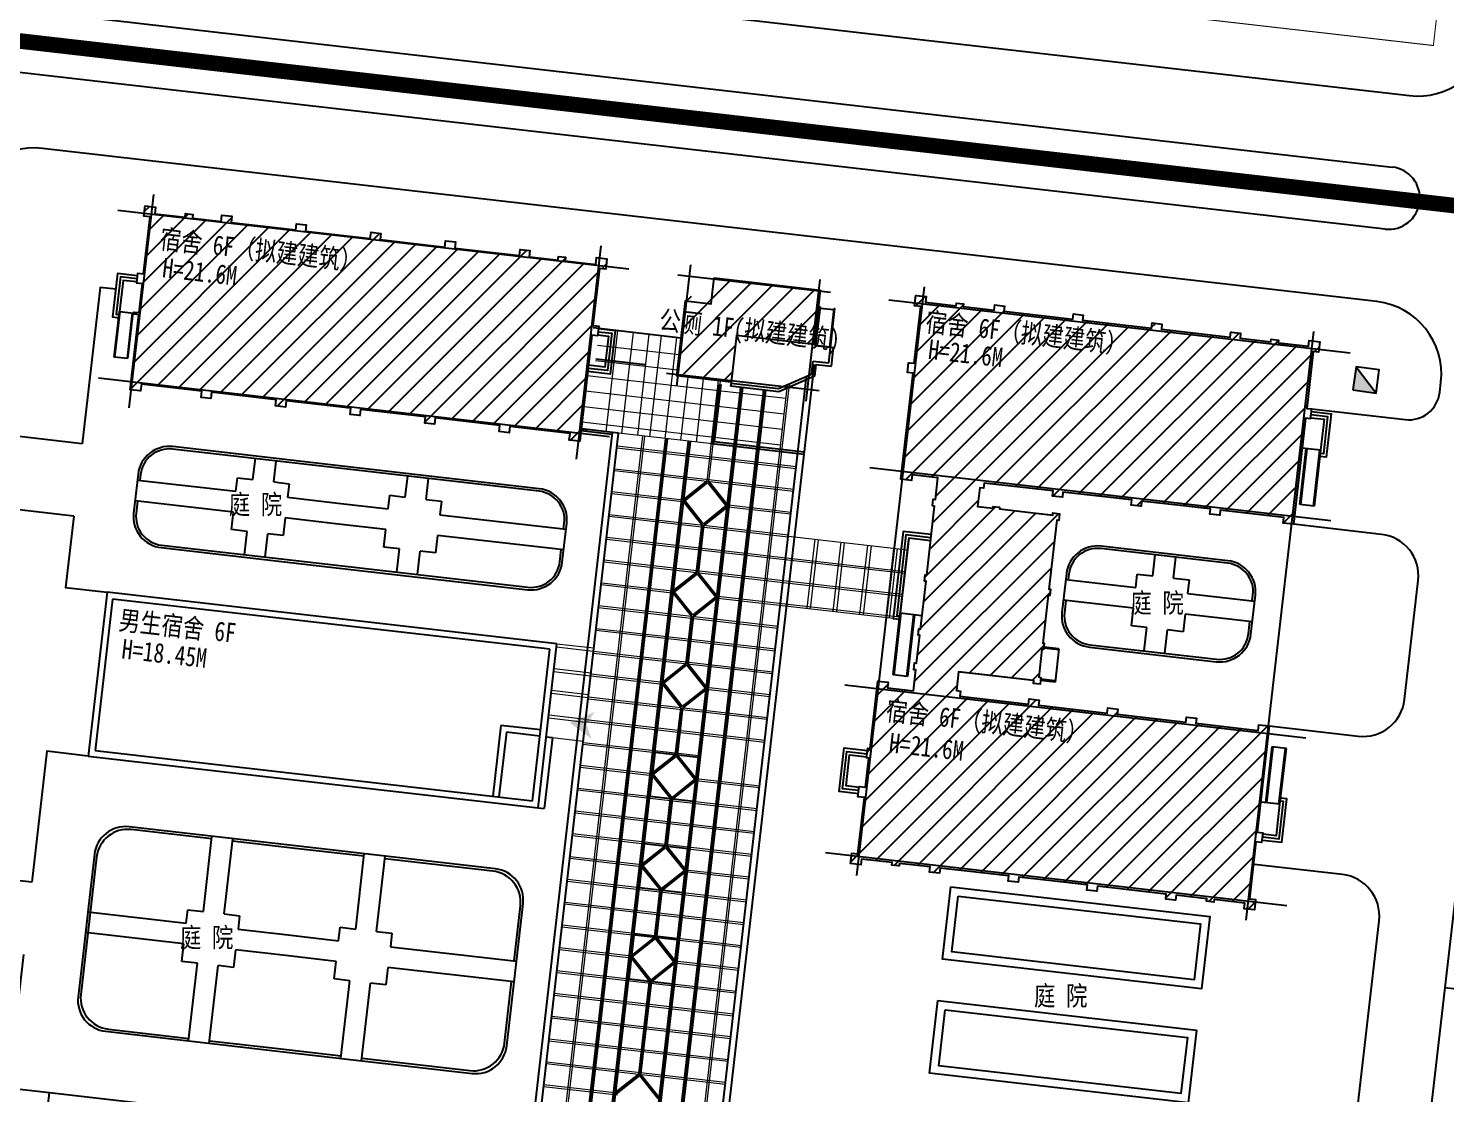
# Model space of a CAD drawing. Extents: x -534 to 560, y 572 to 1344.
# Drawn here: x 34.9 to 170.9, y 980.6 to 1082.8 of the extents above; entities that cross this region are included whole.
import ezdxf

# ---------------------------------------------------------------- set-up
doc = ezdxf.new("R2010")
doc.units = 0
doc.header["$LTSCALE"] = 1000
doc.header["$MEASUREMENT"] = 0
doc.linetypes.add('DIVIDE', pattern=[1.25, 0.5, -0.25, 0, -0.25, 0, -0.25])
doc.linetypes.add('X5', pattern=[3, 2, -1])
for name, color, linetype in [('0-road', 33, 'Continuous'), ('0-场地', 5, 'Continuous'), ('DLSS', 8, 'Continuous'), ('DOTE', 155, 'Continuous'), ('DXPM', 7, 'Continuous'), ('PUB_TEXT', 7, 'Continuous'), ('STAIR', 2, 'Continuous'), ('WALL', 2, 'Continuous'), ('外轮廓线', 2, 'Continuous'), ('建筑轮廓', 2, 'Continuous'), ('用地红线', 1, 'DIVIDE'), ('看线', 92, 'Continuous'), ('细线', 7, 'Continuous'), ('铺地', 25, 'Continuous')]:
    doc.layers.add(name, color=color, linetype=linetype)
doc.layers.add('COLUMN', color=7, linetype='Continuous', lineweight=13)
doc.styles.add('HT', font='simhei.ttf', dxfattribs={"width": 0.8})
pattern_1 = [(45, (0, 0), (-1.122532, 1.122532), [])]

# ---------------------------------------------------------------- blocks, each defined once
blk = doc.blocks.new('A$C4BC41891')
at = {"layer": 'DOTE'}
for p, q in [((9821, 63498), (9821, 6614)), ((47421, 63498), (47421, 6614)), ((51156, 61841), (6614, 61841)), ((51156, 45641), (6614, 45641)), ((51156, 24641), (6614, 24641)), ((51156, 8441), (6614, 8441))]:
    blk.add_line(p, q, dxfattribs=at)
at = {"layer": 'STAIR', "color": 5}
for p, q in [((48001, 46841), (48001, 52241)), ((48101, 46841), (48101, 52241)), ((49301, 52241), (49301, 46841)), ((49401, 52241), (49401, 46841)), ((49401, 46841), (48001, 46841)), ((11101, 26141), (11101, 32141)), ((11201, 26141), (11201, 32141)), ((12401, 32141), (12401, 26141)), ((12501, 32141), (12501, 26141)), ((26621, 30441), (25171, 30441)), ((26021, 30341), (25171, 30341)), ((26621, 30341), (26021, 30341)), ((26621, 30441), (26621, 27241)), ((26621, 27341), (25221, 27341)), ((26621, 27241), (25221, 27241)), ((12501, 26141), (11101, 26141)), ((49401, 23441), (48001, 23441)), ((48001, 23441), (48001, 18041)), ((48101, 23441), (48101, 18041)), ((49301, 18041), (49301, 23441)), ((49401, 18041), (49401, 23441))]:
    blk.add_line(p, q, dxfattribs=at)
for points in [[(48121, 55841), (50001, 55841), (50001, 51641), (49401, 51641)], [(48121, 55241), (49401, 55241), (49401, 52241), (47601, 52241)], [(48121, 55541), (49701, 55541), (49701, 51941), (49401, 51941)], [(13201, 39941), (10501, 39941), (10501, 31541), (11101, 31541)], [(13201, 39641), (10801, 39641), (10801, 31841), (11101, 31841)], [(13201, 39341), (11101, 39341), (11101, 32141), (13201, 32141)], [(12501, 26141), (12501, 30941)], [(9121, 14441), (7241, 14441), (7241, 18641), (9496, 18641)], [(9121, 14741), (7541, 14741), (7541, 18341), (9496, 18341)], [(9121, 15041), (7841, 15041), (7841, 18041), (9496, 18041)], [(48121, 15041), (49401, 15041), (49401, 18041), (47601, 18041)], [(48121, 14441), (50001, 14441), (50001, 18641), (49401, 18641)], [(48121, 14741), (49701, 14741), (49701, 18341), (49401, 18341)]]:
    blk.add_lwpolyline(points, dxfattribs=at)
at = {"layer": '建筑轮廓'}
blk.add_lwpolyline([(9121, 62591), (10121, 62591), (10121, 62041), (13071, 62041), (13071, 62291), (13771, 62291), (13771, 62041), (16746, 62041), (16746, 62541), (17696, 62541), (17696, 62041), (24346, 62041), (24346, 62541), (25296, 62541), (25296, 62041), (31946, 62041), (31946, 62541), (32896, 62541), (32896, 62041), (39546, 62041), (39546, 62541), (40496, 62541), (40496, 62041), (43471, 62041), (43471, 62291), (44171, 62291), (44171, 62041), (47121, 62041), (47121, 62591), (48121, 62591), (48121, 61591), (47621, 61591), (47621, 56091), (48071, 56091), (48071, 55141), (47621, 55141), (47621, 45441), (47621, 44891), (46621, 44891), (46621, 45441), (40496, 45441), (40496, 44941), (39546, 44941), (39546, 45441), (32896, 45441), (32896, 44941), (31946, 44941), (31946, 45441), (25296, 45441), (25296, 44941), (24346, 44941), (24346, 45441), (17696, 45441), (17696, 44941), (17321, 44941), (17321, 43141), (18821, 43141), (18821, 43291), (19421, 43291), (19421, 43141), (24571, 43141), (24571, 43341), (25221, 43341), (25221, 42691), (25021, 42691), (25021, 36041), (25171, 36041), (25171, 35441), (25021, 35441), (25021, 30816), (25171, 30816), (25171, 30216), (25021, 30216), (25021, 27516), (25221, 27516), (25221, 26866), (24571, 26866), (24571, 27141), (17321, 27141), (17321, 25341), (17696, 25341), (17696, 24841), (24346, 24841), (24346, 25341), (25296, 25341), (25296, 24841), (31946, 24841), (31946, 25341), (32896, 25341), (32896, 24841), (39546, 24841), (39546, 25341), (40496, 25341), (40496, 24841), (46521, 24841), (46521, 25391), (47521, 25391), (47521, 15141), (48071, 15141), (48071, 14191), (47521, 14191), (47521, 8691), (48121, 8691), (48121, 7691), (47121, 7691), (47121, 8241), (44171, 8241), (44171, 7991), (43471, 7991), (43471, 8241), (40496, 8241), (40496, 7741), (39546, 7741), (39546, 8241), (32896, 8241), (32896, 7741), (31946, 7741), (31946, 8241), (25296, 8241), (25296, 7741), (24346, 7741), (24346, 8241), (17696, 8241), (17696, 7741), (16746, 7741), (16746, 8241), (13771, 8241), (13771, 7991), (13071, 7991), (13071, 8241), (10121, 8241), (10121, 7691), (9121, 7691), (9121, 8691), (9721, 8691), (9721, 14141), (9096, 14141), (9096, 15141), (9721, 15141), (9721, 17941), (9496, 17941), (9496, 18891), (9721, 18891), (9721, 25391), (10721, 25391), (10721, 24841), (13221, 24841), (13221, 26866), (13021, 26866), (13021, 27516), (13221, 27516), (13221, 30216), (13071, 30216), (13071, 30816), (13221, 30816), (13221, 35441), (13071, 35441), (13071, 36041), (13221, 36041), (13221, 42691), (13021, 42691), (13021, 43341), (13221, 43341), (13221, 45441), (10721, 45441), (10721, 44891), (9721, 44891), (9721, 55141), (9171, 55141), (9171, 56091), (9721, 56091), (9721, 61591), (9121, 61591), (9121, 62591), (10121, 62591)], dxfattribs=at)
blk = doc.blocks.new('GGGGGGGGGGGGGC  RRRRRRRRRR DCQQQQQQQ')
at = {"layer": 'DOTE'}
for p, q in [((138001, 230724), (138001, 251335)), ((181201, 230724), (181201, 251335)), ((184091, 249415), (134756, 249415)), ((184091, 233215), (134756, 233215))]:
    blk.add_line(p, q, dxfattribs=at)
at = {"layer": 'STAIR', "color": 5}
for p, q in [((136021, 235415), (136021, 239815)), ((136071, 235415), (136071, 239815)), ((137251, 239815), (137251, 235415)), ((137301, 239815), (137301, 235415)), ((137301, 235415), (136021, 235415))]:
    blk.add_line(p, q, dxfattribs=at)
for points in [[(137351, 243415), (135421, 243415), (135421, 239215), (136021, 239215)], [(181851, 243415), (183481, 243415), (183481, 239215), (181301, 239215)], [(137351, 243115), (135721, 243115), (135721, 239515), (136021, 239515)], [(137351, 242815), (136021, 242815), (136021, 239815), (137401, 239815)], [(181851, 243115), (183181, 243115), (183181, 239515), (181301, 239515)], [(181851, 242815), (182881, 242815), (182881, 239815), (181301, 239815)]]:
    blk.add_lwpolyline(points, dxfattribs=at)
at = {"layer": '建筑轮廓'}
blk.add_lwpolyline([(137301, 250165), (138301, 250165), (138301, 249515), (141251, 249515), (141251, 249865), (141951, 249865), (141951, 249515), (144726, 249515), (144726, 250115), (145676, 250115), (145676, 249515), (151926, 249515), (151926, 250115), (152876, 250115), (152876, 249515), (159126, 249515), (159126, 250115), (160076, 250115), (160076, 249515), (166326, 249515), (166326, 250115), (167276, 250115), (167276, 249515), (173526, 249515), (173526, 250115), (174476, 250115), (174476, 249515), (177251, 249515), (177251, 249865), (177951, 249865), (177951, 249515), (180901, 249515), (180901, 250165), (181901, 250165), (181901, 249165), (181301, 249165), (181301, 243665), (181851, 243665), (181851, 242715), (181301, 242715), (181301, 232465), (180301, 232465), (180301, 233115), (174476, 233115), (174476, 232515), (173526, 232515), (173526, 233115), (167276, 233115), (167276, 232515), (166326, 232515), (166326, 233115), (160076, 233115), (160076, 232515), (159126, 232515), (159126, 233115), (152876, 233115), (152876, 232515), (151926, 232515), (151926, 233115), (145676, 233115), (145676, 232515), (144726, 232515), (144726, 233115), (138901, 233115), (138901, 232465), (137901, 232465), (137901, 239715), (137401, 239715), (137401, 239915), (137901, 239915), (137901, 242715), (137351, 242715), (137351, 243665), (137901, 243665), (137901, 249165), (137301, 249165), (137301, 250165)], dxfattribs=at)
blk = doc.blocks.new('BFSDG  HX  HVDF GFSD G  GFSDFG  HGFDSGJ')
at = {"layer": 'DOTE'}
for p, q in [((261837, 336968), (261837, 348708)), ((274337, 336968), (274337, 348708)), ((275457, 347588), (260717, 347588)), ((275457, 338088), (260717, 338088))]:
    blk.add_line(p, q, dxfattribs=at)
at = {"layer": 'STAIR', "color": 5}
for p, q in [((274557, 346118), (274557, 342368)), ((274617, 346118), (274557, 346118)), ((274617, 346118), (274617, 342368)), ((275997, 345968), (274617, 345968)), ((275997, 342368), (275997, 346110)), ((275997, 346110), (276057, 346110)), ((276057, 340868), (276057, 346110)), ((275997, 342368), (274617, 342368)), ((276357, 340568), (276357, 342368))]:
    blk.add_line(p, q, dxfattribs=at)
for points in [[(274557, 342368), (276357, 342368)], [(266957, 337868), (271556, 337868), (274557, 339601), (274557, 340868)], [(274857, 340568), (274857, 339427), (271637, 337568), (266957, 337568)], [(274557, 340868), (276057, 340868)], [(274857, 340568), (276357, 340568)], [(266957, 337968), (266957, 337568)]]:
    blk.add_lwpolyline(points, dxfattribs=at)
at = {"layer": '建筑轮廓'}
blk.add_lwpolyline([(264217, 347708), (274457, 347708), (274457, 342468), (266957, 342468), (266957, 337968), (261717, 337968), (261717, 345208), (264217, 345208), (264217, 347708)], dxfattribs=at)

msp = doc.modelspace()

# ---------------------------------------------------------------- hatches: boundary and pattern name
at = {"layer": '0-场地'}
msp.add_hatch(color=256, dxfattribs=at).paths.add_polyline_path([(88.439, 1016.009), (89.199, 1017.23), (86.816, 1016.194), (88.904, 1014.649)])
at = {"layer": '外轮廓线', "ltscale": 0.03}
h = msp.add_hatch(dxfattribs=at)
h.set_pattern_fill('ANSI31', color=5, style=0)
h.set_pattern_definition(pattern_1)
h.paths.add_polyline_path([(46.084, 1065.801), (47.077, 1065.687), (47.003, 1065.042), (49.934, 1064.705), (49.974, 1065.053), (50.669, 1064.973), (50.63, 1064.626), (53.386, 1064.309), (53.455, 1064.905), (54.399, 1064.797), (54.33, 1064.201), (60.54, 1063.488), (60.608, 1064.084), (61.552, 1063.976), (61.483, 1063.38), (67.693, 1062.667), (67.761, 1063.264), (68.705, 1063.155), (68.636, 1062.559), (74.846, 1061.847), (74.914, 1062.443), (75.858, 1062.334), (75.789, 1061.738), (81.999, 1061.026), (82.067, 1061.622), (83.011, 1061.514), (82.942, 1060.917), (85.699, 1060.601), (85.739, 1060.949), (86.435, 1060.869), (86.395, 1060.521), (89.326, 1060.185), (89.4, 1060.831), (90.393, 1060.717), (90.279, 1059.723), (89.683, 1059.792), (89.056, 1054.328), (89.602, 1054.265), (89.494, 1053.321), (88.948, 1053.384), (87.779, 1043.201), (86.786, 1043.315), (86.86, 1043.96), (81.073, 1044.624), (81.004, 1044.028), (80.061, 1044.137), (80.129, 1044.732), (73.92, 1045.445), (73.851, 1044.849), (72.908, 1044.957), (72.976, 1045.554), (66.767, 1046.266), (66.698, 1045.67), (65.754, 1045.778), (65.823, 1046.374), (59.614, 1047.087), (59.545, 1046.491), (58.601, 1046.599), (58.67, 1047.195), (52.461, 1047.908), (52.392, 1047.312), (51.448, 1047.42), (51.517, 1048.016), (45.73, 1048.68), (45.656, 1048.034), (44.662, 1048.148), (45.489, 1055.351), (44.992, 1055.408), (45.015, 1055.607), (45.512, 1055.55), (45.831, 1058.332), (45.284, 1058.394), (45.393, 1059.338), (45.939, 1059.275), (46.566, 1064.74), (45.97, 1064.808)])
h = msp.add_hatch(dxfattribs=at)
h.set_pattern_fill('ANSI31', color=5, style=0)
h.set_pattern_definition(pattern_1)
edge = h.paths.add_edge_path()
edge.add_line((97.92, 1056.681), (100.403, 1056.396))
edge.add_line((100.403, 1056.396), (100.689, 1058.88))
edge.add_line((100.689, 1058.88), (110.862, 1057.712))
edge.add_line((110.862, 1057.712), (110.264, 1052.506))
edge.add_line((110.264, 1052.506), (102.813, 1053.361))
edge.add_line((102.813, 1053.361), (102.3, 1048.891))
edge.add_line((102.3, 1048.891), (97.094, 1049.488))
edge.add_line((97.094, 1049.488), (97.92, 1056.681))
edge.add_line((97.92, 1056.681), (100.403, 1056.396))
edge.add_line((100.403, 1056.396), (100.689, 1058.88))
h = msp.add_hatch(dxfattribs=at)
h.set_pattern_fill('ANSI31', color=5, style=0)
h.set_pattern_definition(pattern_1)
h.paths.add_polyline_path([(120.032, 1057.213), (121.025, 1057.099), (120.962, 1056.553), (123.893, 1056.216), (123.922, 1056.465), (124.617, 1056.385), (124.589, 1056.136), (127.544, 1055.797), (127.601, 1056.294), (128.545, 1056.185), (128.488, 1055.689), (135.095, 1054.93), (135.152, 1055.427), (136.095, 1055.319), (136.038, 1054.822), (142.645, 1054.064), (142.702, 1054.56), (143.646, 1054.452), (143.589, 1053.955), (150.195, 1053.197), (150.252, 1053.693), (151.196, 1053.585), (151.139, 1053.088), (154.095, 1052.749), (154.123, 1052.997), (154.819, 1052.918), (154.79, 1052.669), (157.721, 1052.333), (157.784, 1052.879), (158.777, 1052.765), (158.663, 1051.772), (158.166, 1051.829), (157.539, 1046.365), (157.986, 1046.313), (157.878, 1045.369), (157.431, 1045.421), (156.262, 1035.238), (155.268, 1035.352), (155.331, 1035.898), (149.246, 1036.597), (149.189, 1036.1), (148.245, 1036.208), (148.302, 1036.705), (141.695, 1037.463), (141.638, 1036.967), (140.695, 1037.075), (140.752, 1037.572), (134.145, 1038.33), (134.088, 1037.834), (133.144, 1037.942), (133.201, 1038.439), (126.595, 1039.197), (126.538, 1038.7), (126.165, 1038.743), (125.96, 1036.955), (127.45, 1036.784), (127.467, 1036.933), (128.063, 1036.864), (128.046, 1036.715), (133.162, 1036.128), (133.185, 1036.327), (133.831, 1036.253), (133.757, 1035.607), (133.558, 1035.63), (132.8, 1029.023), (132.949, 1029.006), (132.88, 1028.41), (132.731, 1028.427), (132.204, 1023.832), (132.353, 1023.815), (132.284, 1023.219), (132.135, 1023.236), (131.828, 1020.554), (132.026, 1020.531), (131.952, 1019.885), (131.306, 1019.959), (131.338, 1020.232), (124.135, 1021.059), (123.93, 1019.271), (124.302, 1019.228), (124.245, 1018.733), (130.852, 1017.973), (130.909, 1018.47), (131.853, 1018.361), (131.796, 1017.865), (138.402, 1017.106), (138.459, 1017.603), (139.403, 1017.495), (139.346, 1016.998), (145.953, 1016.239), (146.01, 1016.736), (146.953, 1016.628), (146.896, 1016.131), (152.882, 1015.444), (152.945, 1015.99), (153.938, 1015.876), (152.769, 1005.693), (153.316, 1005.63), (153.207, 1004.687), (152.661, 1004.749), (152.034, 999.285), (152.63, 999.217), (152.516, 998.223), (151.522, 998.337), (151.585, 998.884), (148.654, 999.22), (148.626, 998.972), (147.93, 999.052), (147.959, 999.3), (145.003, 999.639), (144.946, 999.143), (144.002, 999.251), (144.059, 999.748), (137.453, 1000.506), (137.396, 1000.009), (136.452, 1000.118), (136.509, 1000.615), (129.902, 1001.373), (129.845, 1000.876), (128.902, 1000.985), (128.959, 1001.481), (122.352, 1002.24), (122.295, 1001.743), (121.351, 1001.851), (121.408, 1002.348), (118.453, 1002.687), (118.424, 1002.439), (117.729, 1002.519), (117.757, 1002.767), (114.826, 1003.104), (114.764, 1002.557), (113.77, 1002.671), (113.884, 1003.665), (114.48, 1003.596), (115.102, 1009.011), (114.481, 1009.082), (114.595, 1010.076), (115.216, 1010.004), (115.535, 1012.786), (115.312, 1012.812), (115.42, 1013.755), (115.644, 1013.73), (116.385, 1020.187), (117.378, 1020.073), (117.316, 1019.527), (119.799, 1019.242), (120.03, 1021.254), (119.832, 1021.276), (119.906, 1021.922), (120.105, 1021.899), (120.412, 1024.582), (120.263, 1024.599), (120.332, 1025.195), (120.481, 1025.178), (121.008, 1029.773), (120.859, 1029.79), (120.928, 1030.386), (121.077, 1030.369), (121.835, 1036.975), (121.637, 1036.998), (121.711, 1037.644), (121.909, 1037.621), (122.149, 1039.707), (119.665, 1039.993), (119.602, 1039.446), (118.609, 1039.56), (119.778, 1049.743), (119.232, 1049.806), (119.34, 1050.75), (119.886, 1050.687), (120.514, 1056.151), (119.918, 1056.22)])
at = {"layer": '看线'}
msp.add_hatch(color=256, dxfattribs=at).paths.add_polyline_path([(161.967, 1048.131), (164.197, 1047.829), (162.27, 1050.36)])

# ---------------------------------------------------------------- linework, layer by layer
at = {"color": 8, "linetype": 'Continuous'}
for p, q in [((89.612, 929.547), (103.254, 1048.379)), ((89.794, 929.526), (103.436, 1048.358)), ((91.566, 927.253), (105.443, 1048.127)), ((91.749, 927.232), (105.625, 1048.106)), ((82.995, 929.863), (96.036, 1043.47)), ((83.177, 929.842), (96.219, 1043.449)), ((85.234, 930.05), (98.226, 1043.219)), ((85.416, 930.029), (98.408, 1043.198)), ((93.547, 982.338), (95.312, 980.114)), ((93.662, 982.429), (95.438, 980.192))]:
    msp.add_line(p, q, dxfattribs=at)
for points in [[(94.979, 1013.328), (94.497, 1009.133), (98.693, 1008.651), (99.175, 1012.847)], [(93.974, 1004.572), (93.492, 1000.376), (97.688, 999.895), (98.169, 1004.09)], [(92.969, 995.816), (92.487, 991.62), (96.683, 991.139), (97.164, 995.334)]]:
    msp.add_lwpolyline(points, close=True, dxfattribs=at)
at = {"color": 64}
msp.add_lwpolyline([(180.067, 992.695), (179.725, 989.715), (170.783, 990.741)], dxfattribs=at)
at = {"layer": '0-road', "linetype": 'Continuous', "ltscale": 5}
for p, q in [((40.043, 1042.973), (26.134, 1044.57)), ((39.244, 1036.019), (25.336, 1037.615)), ((35.211, 1000.881), (21.302, 1002.478))]:
    msp.add_line(p, q, dxfattribs=at)
for points in [[(43.274, 1057.801), (41.765, 1057.974), (40.043, 1042.973)], [(39.244, 1036.019), (38.46, 1029.183), (42.434, 1028.727)], [(40.627, 1012.991), (36.653, 1013.447), (35.211, 1000.881)], [(34.412, 993.927), (32.944, 981.139), (36.918, 980.683)]]:
    msp.add_lwpolyline(points, dxfattribs=at)
at = {"layer": 'COLUMN', "color": 8, "linetype": 'Continuous'}
for p, q in [((90.331, 1044.125), (91.447, 1053.841)), ((91.822, 1043.954), (92.937, 1053.67)), ((94.427, 1053.499), (93.312, 1043.783)), ((94.504, 1043.646), (95.619, 1053.362)), ((95.994, 1043.475), (97.11, 1053.191)), ((89.483, 1052.438), (97.329, 1051.537)), ((89.312, 1050.948), (97.158, 1050.047)), ((88.506, 1049.53), (107.57, 1047.342)), ((93.755, 927.001), (107.713, 1048.584)), ((93.938, 926.981), (107.907, 1048.668)), ((97.484, 1043.304), (98.18, 1049.364)), ((98.975, 1043.133), (99.67, 1049.193)), ((100.001, 1039.366), (101.11, 1049.027)), ((100.001, 1039.366), (101.11, 1049.027)), ((100.184, 1039.345), (101.293, 1049.006)), ((100.184, 1039.345), (101.293, 1049.006)), ((88.335, 1048.04), (107.399, 1045.851)), ((88.164, 1046.55), (107.228, 1044.361)), ((87.993, 1045.06), (107.057, 1042.871)), ((80.621, 928.509), (93.847, 1043.721)), ((80.804, 928.488), (94.03, 1043.7)), ((106.982, 1042.214), (91.519, 1043.989)), ((91.357, 1042.577), (108.549, 1040.603)), ((91.378, 1042.759), (108.569, 1040.785)), ((91.106, 1040.387), (108.297, 1038.414)), ((91.127, 1040.57), (108.318, 1038.596)), ((90.855, 1038.198), (97.938, 1037.385)), ((90.876, 1038.381), (97.959, 1037.568)), ((90.624, 1036.192), (107.816, 1034.218)), ((101.744, 1036.948), (108.046, 1036.225)), ((101.765, 1037.131), (108.067, 1036.407)), ((90.603, 1036.009), (107.795, 1034.036)), ((90.352, 1033.82), (118.962, 1030.536)), ((90.373, 1034.003), (118.983, 1030.718)), ((107.8, 1034.085), (119.219, 1032.774)), ((110.326, 1033.795), (109.566, 1027.179)), ((110.661, 1033.757), (109.902, 1027.14)), ((112.836, 1033.507), (112.076, 1026.891)), ((113.171, 1033.469), (112.412, 1026.852)), ((115.402, 1033.213), (114.642, 1026.596)), ((115.737, 1033.174), (114.977, 1026.558)), ((117.899, 1032.926), (117.14, 1026.309)), ((118.234, 1032.888), (117.475, 1026.271)), ((90.101, 1031.631), (118.711, 1028.347)), ((90.122, 1031.814), (118.732, 1028.529)), ((89.849, 1029.442), (96.932, 1028.629)), ((89.87, 1029.625), (96.953, 1028.812)), ((100.739, 1028.192), (118.459, 1026.158)), ((100.76, 1028.375), (118.48, 1026.34)), ((89.598, 1027.253), (106.789, 1025.28)), ((89.619, 1027.436), (106.81, 1025.462)), ((89.347, 1025.064), (106.538, 1023.091)), ((89.368, 1025.247), (106.559, 1023.273)), ((85.556, 1023.477), (89.118, 1023.068)), ((85.59, 1023.773), (89.152, 1023.364)), ((89.096, 1022.875), (106.287, 1020.902)), ((89.117, 1023.058), (106.308, 1021.084)), ((85.317, 1021.392), (88.878, 1020.983)), ((85.283, 1021.096), (88.844, 1020.687)), ((88.844, 1020.686), (95.733, 1019.895)), ((88.865, 1020.869), (95.754, 1020.078)), ((85.044, 1019.012), (88.605, 1018.603)), ((85.078, 1019.308), (88.639, 1018.899)), ((88.593, 1018.497), (105.784, 1016.524)), ((88.614, 1018.68), (105.805, 1016.706)), ((99.928, 1019.414), (106.036, 1018.713)), ((99.949, 1019.596), (106.056, 1018.895)), ((84.773, 1016.653), (88.334, 1016.244)), ((84.807, 1016.949), (88.368, 1016.54)), ((88.342, 1016.308), (105.533, 1014.335)), ((88.363, 1016.49), (105.554, 1014.517)), ((85.16, 1014.763), (88.125, 1014.423)), ((88.09, 1014.119), (99.175, 1012.847)), ((88.111, 1014.301), (99.196, 1013.029)), ((87.839, 1011.93), (94.728, 1011.139)), ((87.86, 1012.112), (94.749, 1011.322)), ((98.923, 1010.658), (105.03, 1009.956)), ((98.944, 1010.84), (105.051, 1010.139)), ((87.588, 1009.741), (104.779, 1007.767)), ((87.609, 1009.923), (104.8, 1007.95)), ((87.357, 1007.734), (104.549, 1005.761)), ((87.336, 1007.552), (104.528, 1005.578)), ((87.085, 1005.363), (104.276, 1003.389)), ((87.106, 1005.545), (104.297, 1003.572)), ((86.834, 1003.174), (93.722, 1002.383)), ((86.855, 1003.356), (93.743, 1002.565)), ((86.583, 1000.985), (103.774, 999.011)), ((86.604, 1001.167), (103.795, 999.194)), ((97.918, 1001.901), (104.025, 1001.2)), ((97.939, 1002.084), (104.046, 1001.383)), ((86.331, 998.796), (103.523, 996.822)), ((86.352, 998.978), (103.543, 997.005)), ((86.101, 996.789), (103.292, 994.816)), ((86.08, 996.607), (103.271, 994.633)), ((85.829, 994.418), (92.717, 993.627)), ((85.85, 994.6), (92.738, 993.809)), ((96.913, 993.145), (103.02, 992.444)), ((96.934, 993.328), (103.041, 992.627)), ((85.577, 992.229), (102.769, 990.255)), ((85.598, 992.411), (102.79, 990.438)), ((85.326, 990.04), (102.517, 988.066)), ((85.326, 990.04), (102.517, 988.066)), ((85.347, 990.222), (102.538, 988.248)), ((85.347, 990.222), (102.538, 988.248)), ((85.075, 987.851), (102.266, 985.877)), ((85.096, 988.033), (102.287, 986.059)), ((84.823, 985.662), (102.015, 983.688)), ((84.844, 985.844), (102.036, 983.87)), ((84.572, 983.472), (101.763, 981.499)), ((84.593, 983.655), (101.784, 981.681)), ((84.321, 981.283), (91.404, 980.47)), ((84.342, 981.466), (91.425, 980.653))]:
    msp.add_line(p, q, dxfattribs=at)
at = {"layer": 'DLSS', "color": 41, "linetype": 'X5'}
for p, q in [((164.254, 1056.616), (36.25, 1071.31)), ((170.301, 1047.919), (170.41, 1048.863)), ((177.364, 1048.065), (157.395, 874.117)), ((177.364, 1048.065), (157.395, 874.117)), ((157.986, 1046.313), (166.979, 1045.281)), ((164.708, 1034.268), (156.262, 1035.238)), ((166.914, 1018.413), (168.226, 1029.838)), ((153.938, 1015.876), (162.484, 1014.895)), ((160.96, 1001.617), (152.49, 1002.59)), ((150.441, 874.915), (164.477, 997.187))]:
    msp.add_line(p, q, dxfattribs=at)
for points in [[(337.755, 1056.829), (319.44, 1058.932, -0.416962), (313.291, 1066.75), (319.712, 1118.397, 0.3917403), (308.614, 1133.843), (-244.439, 1246.532, 0.436989), (-261.127, 1234.544), (-273.622, 1134.196, 0.4170219), (-261.326, 1118.557), (165.736, 1069.531)], [(165.052, 1063.57), (-108.992, 1095.03, 0.4142136), (-122.283, 1084.477), (-145.007, 886.527, -0.4142136), (-152.76, 880.371), (-292.823, 896.45, 0.4109489), (-304.991, 886.898), (-310.177, 845.781, 0.4174858), (-300.518, 833.477), (-206.275, 822.658)]]:
    msp.add_lwpolyline(points, format="xyb", dxfattribs=at)
msp.add_lwpolyline([(175.06, 1081.942), (187.742, 1144.184, 0.4142136), (182.28, 1152.44), (54.141, 1178.55, 0.4142136), (45.884, 1173.088), (30.933, 1099.708, 0.4398439), (36.993, 1091.356), (167.402, 1076.386, 0.3890394)], format="xyb", close=True, dxfattribs=at)
for centre, radius, start, end in [((35.452, 1064.356), 7, 83.45116, 173.45116), ((165.394, 1066.55), 3, 263.45116, 83.45046), ((163.455, 1049.661), 7, 353.45116, 83.45116), ((167.321, 1048.261), 3, 263.45118, 353.45116), ((164.252, 1030.294), 4, 353.45116, 83.45116), ((162.94, 1018.869), 4, 263.45116, 353.45116), ((160.504, 997.644), 4, 353.45116, 83.45116)]:
    msp.add_arc(centre, radius, start, end, dxfattribs=at)
at = {"layer": 'DXPM', "color": 42}
for p, q in [((56.434, 1039.526), (56.665, 1041.538)), ((58.421, 1039.298), (58.652, 1041.31)), ((45.348, 1039.485), (54.795, 1038.401)), ((54.795, 1038.401), (54.944, 1039.697)), ((54.944, 1039.697), (56.434, 1039.526)), ((58.421, 1039.298), (59.911, 1039.127)), ((59.911, 1039.127), (59.763, 1037.83)), ((71.049, 1037.848), (71.28, 1039.86)), ((73.036, 1037.62), (73.267, 1039.632)), ((59.763, 1037.83), (64.58, 1037.277)), ((69.41, 1036.723), (69.559, 1038.019)), ((69.559, 1038.019), (71.049, 1037.848)), ((73.036, 1037.62), (74.526, 1037.449)), ((54.567, 1036.414), (45.12, 1037.498)), ((54.374, 1034.73), (54.567, 1036.414)), ((64.58, 1037.277), (69.41, 1036.723)), ((74.526, 1037.449), (74.377, 1036.153)), ((59.534, 1035.843), (59.341, 1034.159)), ((64.352, 1035.29), (59.534, 1035.843)), ((69.182, 1034.736), (64.352, 1035.29)), ((74.377, 1036.153), (86.478, 1034.763)), ((55.864, 1034.559), (54.374, 1034.73)), ((55.607, 1032.318), (55.864, 1034.559)), ((57.594, 1032.09), (57.851, 1034.331)), ((59.341, 1034.159), (57.851, 1034.331)), ((68.989, 1033.052), (69.182, 1034.736)), ((74.149, 1034.166), (73.956, 1032.482)), ((86.25, 1032.777), (74.149, 1034.166)), ((70.479, 1032.881), (68.989, 1033.052)), ((70.222, 1030.641), (70.479, 1032.881)), ((72.209, 1030.413), (72.466, 1032.653)), ((73.956, 1032.482), (72.466, 1032.653)), ((86.25, 1032.777), (86.25, 1032.777)), ((142.77, 1030.289), (143.001, 1032.301)), ((144.757, 1030.061), (144.988, 1032.073)), ((134.416, 1029.934), (141.131, 1029.164)), ((141.131, 1029.164), (141.28, 1030.46)), ((141.28, 1030.46), (142.77, 1030.289)), ((144.757, 1030.061), (146.247, 1029.89)), ((146.247, 1029.89), (146.098, 1028.593)), ((146.098, 1028.593), (152.548, 1027.853)), ((140.903, 1027.177), (134.188, 1027.947)), ((140.71, 1025.493), (140.903, 1027.177)), ((142.2, 1025.322), (140.71, 1025.493)), ((141.943, 1023.081), (142.2, 1025.322)), ((145.87, 1026.606), (145.677, 1024.922)), ((152.32, 1025.866), (145.87, 1026.606)), ((143.93, 1022.853), (144.187, 1025.093)), ((145.677, 1024.922), (144.187, 1025.093)), ((51.674, 998.067), (52.503, 1005.284)), ((53.661, 997.839), (54.49, 1005.056)), ((66.289, 996.389), (67.118, 1003.607)), ((68.276, 996.161), (69.105, 1003.379)), ((50.035, 996.941), (50.184, 998.238)), ((50.184, 998.238), (51.674, 998.067)), ((40.588, 998.026), (50.035, 996.941)), ((53.661, 997.839), (55.151, 997.668)), ((55.151, 997.668), (55.003, 996.371)), ((49.807, 994.954), (40.36, 996.039)), ((55.003, 996.371), (59.82, 995.818)), ((59.82, 995.818), (64.65, 995.264)), ((64.65, 995.264), (64.799, 996.56)), ((64.799, 996.56), (66.289, 996.389)), ((68.276, 996.161), (69.766, 995.99)), ((69.766, 995.99), (69.617, 994.693)), ((49.614, 993.27), (49.807, 994.954)), ((54.774, 994.384), (54.581, 992.7)), ((59.592, 993.831), (54.774, 994.384)), ((69.617, 994.693), (81.718, 993.304)), ((51.104, 993.099), (49.614, 993.27)), ((50.249, 985.653), (51.104, 993.099)), ((52.236, 985.425), (53.091, 992.871)), ((54.581, 992.7), (53.091, 992.871)), ((64.422, 993.277), (59.592, 993.831)), ((64.229, 991.593), (64.422, 993.277)), ((69.389, 992.706), (69.196, 991.022)), ((81.49, 991.317), (69.389, 992.706)), ((65.719, 991.422), (64.229, 991.593)), ((64.864, 983.976), (65.719, 991.422)), ((81.49, 991.317), (81.49, 991.317)), ((66.851, 983.748), (67.706, 991.193)), ((69.196, 991.022), (67.706, 991.193))]:
    msp.add_line(p, q, dxfattribs=at)
at = {"layer": 'WALL', "color": 6, "ltscale": 10}
msp.add_line((87.956, 1044.396), (88.552, 1044.328), dxfattribs=at)
at = {"layer": 'WALL', "ltscale": 10}
for p, q in [((42.959, 1028.062), (41.29, 1013.517)), ((84.924, 1023.244), (42.959, 1028.062)), ((83.254, 1008.7), (84.924, 1023.244)), ((80.219, 1015.933), (79.439, 1009.138)), ((84.034, 1015.495), (80.219, 1015.933)), ((80.747, 1015.269), (80.035, 1009.069)), ((83.966, 1014.899), (80.747, 1015.269)), ((85.158, 1014.762), (84.378, 1007.967)), ((84.562, 1014.831), (85.158, 1014.762)), ((41.29, 1013.517), (83.254, 1008.7)), ((83.782, 1008.035), (84.378, 1007.967))]:
    msp.add_line(p, q, dxfattribs=at)
at = {"layer": 'WALL', "ltscale": 10, "const_width": 0.1}
msp.add_lwpolyline([(169.684, 1081.192), (171.963, 1101.061), (113.405, 1107.779), (111.126, 1087.909)], close=True, dxfattribs=at)
at = {"layer": '外轮廓线', "ltscale": 0.03}
for p, q in [((89.072, 1054.114), (97.514, 1053.145)), ((119.338, 1033.811), (118.312, 1024.87))]:
    msp.add_line(p, q, dxfattribs=at)
at = {"layer": '外轮廓线', "ltscale": 0.03, "const_width": 0.12}
for points in [[(46.084, 1065.801), (47.077, 1065.687), (47.003, 1065.042), (49.934, 1064.705), (49.974, 1065.053), (50.669, 1064.973), (50.63, 1064.626), (53.386, 1064.309), (53.455, 1064.905), (54.399, 1064.797), (54.33, 1064.201), (60.54, 1063.488), (60.608, 1064.084), (61.552, 1063.976), (61.483, 1063.38), (67.693, 1062.667), (67.761, 1063.264), (68.705, 1063.155), (68.636, 1062.559), (74.846, 1061.847), (74.914, 1062.443), (75.858, 1062.334), (75.789, 1061.738), (81.999, 1061.026), (82.067, 1061.622), (83.011, 1061.514), (82.942, 1060.917), (85.699, 1060.601), (85.739, 1060.949), (86.435, 1060.869), (86.395, 1060.521), (89.326, 1060.185), (89.4, 1060.831), (90.393, 1060.717), (90.279, 1059.723), (89.683, 1059.792), (89.056, 1054.328), (89.602, 1054.265), (89.494, 1053.321), (88.948, 1053.384), (87.779, 1043.201), (86.786, 1043.315), (86.86, 1043.96), (81.073, 1044.624), (81.004, 1044.028), (80.061, 1044.137), (80.129, 1044.732), (73.92, 1045.445), (73.851, 1044.849), (72.908, 1044.957), (72.976, 1045.554), (66.767, 1046.266), (66.698, 1045.67), (65.754, 1045.778), (65.823, 1046.374), (59.614, 1047.087), (59.545, 1046.491), (58.601, 1046.599), (58.67, 1047.195), (52.461, 1047.908), (52.392, 1047.312), (51.448, 1047.42), (51.517, 1048.016), (45.73, 1048.68), (45.656, 1048.034), (44.662, 1048.148), (45.489, 1055.351), (44.992, 1055.408), (45.015, 1055.607), (45.512, 1055.55), (45.831, 1058.332), (45.284, 1058.394), (45.393, 1059.338), (45.939, 1059.275), (46.566, 1064.74), (45.97, 1064.808), (46.084, 1065.801)], [(97.92, 1056.681), (100.403, 1056.396), (100.689, 1058.88), (110.862, 1057.712), (110.264, 1052.506), (102.813, 1053.361), (102.3, 1048.891), (97.094, 1049.488), (97.92, 1056.681), (100.403, 1056.396), (100.689, 1058.88)], [(120.032, 1057.213), (121.025, 1057.099), (120.962, 1056.553), (123.893, 1056.216), (123.922, 1056.465), (124.617, 1056.385), (124.589, 1056.136), (127.544, 1055.797), (127.601, 1056.294), (128.545, 1056.185), (128.488, 1055.689), (135.095, 1054.93), (135.152, 1055.427), (136.095, 1055.319), (136.038, 1054.822), (142.645, 1054.064), (142.702, 1054.56), (143.646, 1054.452), (143.589, 1053.955), (150.195, 1053.197), (150.252, 1053.693), (151.196, 1053.585), (151.139, 1053.088), (154.095, 1052.749), (154.123, 1052.997), (154.819, 1052.918), (154.79, 1052.669), (157.721, 1052.333), (157.784, 1052.879), (158.777, 1052.765), (158.663, 1051.772), (158.166, 1051.829), (157.539, 1046.365), (157.986, 1046.313), (157.878, 1045.369), (157.431, 1045.421), (156.262, 1035.238), (155.268, 1035.352), (155.331, 1035.898), (149.246, 1036.597), (149.189, 1036.1), (148.245, 1036.208), (148.302, 1036.705), (141.695, 1037.463), (141.638, 1036.967), (140.695, 1037.075), (140.752, 1037.572), (134.145, 1038.33), (134.088, 1037.834), (133.144, 1037.942), (133.201, 1038.439), (126.595, 1039.197), (126.538, 1038.7), (126.165, 1038.743), (125.96, 1036.955), (127.45, 1036.784), (127.467, 1036.933), (128.063, 1036.864), (128.046, 1036.715), (133.162, 1036.128), (133.185, 1036.327), (133.831, 1036.253), (133.757, 1035.607), (133.558, 1035.63), (132.8, 1029.023), (132.949, 1029.006), (132.88, 1028.41), (132.731, 1028.427), (132.204, 1023.832), (132.353, 1023.815), (132.284, 1023.219), (132.135, 1023.236), (131.828, 1020.554), (132.026, 1020.531), (131.952, 1019.885), (131.306, 1019.959), (131.338, 1020.232), (124.135, 1021.059), (123.93, 1019.271), (124.302, 1019.228), (124.245, 1018.733), (130.852, 1017.973), (130.909, 1018.47), (131.853, 1018.361), (131.796, 1017.865), (138.402, 1017.106), (138.459, 1017.603), (139.403, 1017.495), (139.346, 1016.998), (145.953, 1016.239), (146.01, 1016.736), (146.953, 1016.628), (146.896, 1016.131), (152.882, 1015.444), (152.945, 1015.99), (153.938, 1015.876), (152.769, 1005.693), (153.316, 1005.63), (153.207, 1004.687), (152.661, 1004.749), (152.034, 999.285), (152.63, 999.217), (152.516, 998.223), (151.522, 998.337), (151.585, 998.884), (148.654, 999.22), (148.626, 998.972), (147.93, 999.052), (147.959, 999.3), (145.003, 999.639), (144.946, 999.143), (144.002, 999.251), (144.059, 999.748), (137.453, 1000.506), (137.396, 1000.009), (136.452, 1000.118), (136.509, 1000.615), (129.902, 1001.373), (129.845, 1000.876), (128.902, 1000.985), (128.959, 1001.481), (122.352, 1002.24), (122.295, 1001.743), (121.351, 1001.851), (121.408, 1002.348), (118.453, 1002.687), (118.424, 1002.439), (117.729, 1002.519), (117.757, 1002.767), (114.826, 1003.104), (114.764, 1002.557), (113.77, 1002.671), (113.884, 1003.665), (114.48, 1003.596), (115.102, 1009.011), (114.481, 1009.082), (114.595, 1010.076), (115.216, 1010.004), (115.535, 1012.786), (115.312, 1012.812), (115.42, 1013.755), (115.644, 1013.73), (116.385, 1020.187), (117.378, 1020.073), (117.316, 1019.527), (119.799, 1019.242), (120.03, 1021.254), (119.832, 1021.276), (119.906, 1021.922), (120.105, 1021.899), (120.412, 1024.582), (120.263, 1024.599), (120.332, 1025.195), (120.481, 1025.178), (121.008, 1029.773), (120.859, 1029.79), (120.928, 1030.386), (121.077, 1030.369), (121.835, 1036.975), (121.637, 1036.998), (121.711, 1037.644), (121.909, 1037.621), (122.149, 1039.707), (119.665, 1039.993), (119.602, 1039.446), (118.609, 1039.56), (119.778, 1049.743), (119.232, 1049.806), (119.34, 1050.75), (119.886, 1050.687), (120.514, 1056.151), (119.918, 1056.22), (120.032, 1057.213)]]:
    msp.add_lwpolyline(points, dxfattribs=at)
at = {"layer": '建筑轮廓', "color": 2}
for p, q in [((42.432, 1028.726), (40.625, 1012.99)), ((85.588, 1023.772), (42.432, 1028.726)), ((83.782, 1008.035), (85.588, 1023.772)), ((40.625, 1012.99), (83.782, 1008.035))]:
    msp.add_line(p, q, dxfattribs=at)
msp.add_lwpolyline([(71.117, 960.811), (35.113, 964.944), (36.92, 980.68), (72.923, 976.547)], close=True, dxfattribs=at)
at = {"layer": '用地红线', "color": 5, "linetype": 'DIVIDE', "ltscale": 0.02, "const_width": 1.5}
msp.add_lwpolyline([(-261.825, 1253.136), (324.743, 1133.618), (324.743, 1133.618), (314.157, 1049.473), (-278.72, 1117.534), (-261.825, 1253.136)], close=True, dxfattribs=at)
at = {"layer": '看线'}
msp.add_line((162.27, 1050.36), (164.197, 1047.829), dxfattribs=at)
msp.add_line((162.27, 1050.36), (164.197, 1047.829), dxfattribs=at)
msp.add_lwpolyline([(161.967, 1048.131), (164.197, 1047.829), (164.499, 1050.058), (162.27, 1050.36)], close=True, dxfattribs=at)
at = {"layer": '细线', "color": 62, "ltscale": 0.9}
for p, q in [((64.96, 1040.586), (48.708, 1042.451)), ((64.987, 1040.824), (48.736, 1042.69)), ((83.878, 1038.414), (64.96, 1040.586)), ((83.905, 1038.652), (64.987, 1040.824)), ((45.413, 1040.052), (44.984, 1036.316)), ((45.652, 1040.024), (45.587, 1039.458)), ((45.359, 1037.471), (45.223, 1036.289)), ((86.114, 1031.594), (86.543, 1035.33)), ((86.24, 1034.791), (86.305, 1035.357)), ((47.623, 1032.993), (63.874, 1031.128)), ((47.65, 1033.232), (63.901, 1031.366)), ((85.876, 1031.622), (86.012, 1032.804)), ((147.72, 1031.759), (137.776, 1032.901)), ((147.748, 1031.998), (137.804, 1033.139)), ((63.874, 1031.128), (82.792, 1028.956)), ((63.901, 1031.366), (82.819, 1029.195)), ((149.948, 1031.503), (147.72, 1031.759)), ((149.975, 1031.742), (147.748, 1031.998)), ((134.481, 1030.501), (134.052, 1026.765)), ((134.72, 1030.473), (134.655, 1029.907)), ((152.185, 1024.684), (152.614, 1028.419)), ((152.31, 1027.88), (152.375, 1028.447)), ((134.426, 1027.92), (134.291, 1026.738)), ((151.946, 1024.711), (152.082, 1025.893)), ((136.691, 1023.443), (148.862, 1022.045)), ((136.718, 1023.681), (148.89, 1022.284)), ((148.862, 1022.045), (148.862, 1022.045)), ((148.89, 1022.284), (148.89, 1022.284)), ((60.797, 1004.332), (44.546, 1006.198)), ((52.475, 1005.046), (44.757, 1005.932)), ((41.224, 1003.56), (40.653, 998.592)), ((60.77, 1004.094), (54.462, 1004.818)), ((67.09, 1003.368), (60.77, 1004.094)), ((79.715, 1002.161), (60.797, 1004.332)), ((41.435, 1003.294), (39.92, 990.101)), ((79.449, 1001.949), (69.077, 1003.14)), ((40.653, 998.592), (40.224, 994.857)), ((80.784, 985.168), (82.353, 998.838)), ((81.48, 993.332), (82.088, 998.627)), ((40.224, 994.857), (39.654, 989.889)), ((80.573, 985.434), (81.252, 991.345)), ((42.292, 986.567), (58.543, 984.701)), ((42.292, 986.567), (42.292, 986.567)), ((42.558, 986.778), (50.277, 985.892)), ((52.263, 985.664), (58.571, 984.94)), ((58.543, 984.701), (77.461, 982.529)), ((58.571, 984.94), (64.891, 984.214)), ((66.878, 983.986), (77.25, 982.795))]:
    msp.add_line(p, q, dxfattribs=at)
for centre, major_axis, start_param, end_param in [((48.394, 1039.709), (-2.121, 2.121), -0.899697, 0.6710875), ((48.394, 1039.709), (1.952, 1.952), 0.6710994, 2.2418839), ((83.563, 1035.672), (1.952, 1.952), 5.3834883, 6.9542847), ((83.563, 1035.672), (-2.121, 2.121), 3.812692, 5.3834883), ((47.965, 1035.974), (2.121, 2.121), 2.2418839, 3.812692), ((47.965, 1035.974), (-1.952, 1.952), 0.6710875, 2.2418957), ((137.462, 1030.159), (-2.121, 2.121), -0.899697, 0.6710875), ((137.462, 1030.159), (1.952, 1.952), 0.6710994, 2.2418839), ((83.134, 1031.937), (-2.121, 2.121), 2.2418957, 3.812692), ((83.134, 1031.937), (-1.952, 1.952), 2.2418957, 3.812692), ((149.633, 1028.761), (1.952, 1.952), 5.3834883, 6.9542847), ((149.633, 1028.761), (-2.121, 2.121), 3.812692, 5.3834883), ((137.033, 1026.423), (2.121, 2.121), 2.2418839, 3.812692), ((137.033, 1026.423), (-1.952, 1.952), 0.6710875, 2.2418957), ((149.204, 1025.026), (-2.121, 2.121), 2.2418957, 3.812692), ((149.204, 1025.026), (-1.952, 1.952), 2.2418957, 3.812692), ((44.415, 1002.952), (2.121, 2.121), 0.6710994, 2.2418839), ((79.107, 998.969), (2.121, 2.121), 5.3834883, 6.9542847), ((79.373, 999.18), (2.121, 2.121), 5.3834883, 6.9542847), ((42.9, 989.758), (2.121, 2.121), 2.2418839, 3.812692), ((77.593, 985.776), (-2.121, 2.121), 2.2418957, 3.812692), ((77.804, 985.51), (-2.121, 2.121), 2.2418957, 3.812692)]:
    msp.add_ellipse(centre, major_axis=major_axis, ratio=1, start_param=start_param, end_param=end_param, dxfattribs=at)
at = {"layer": '细线', "color": 62}
for centre, start_param, end_param in [((44.204, 1003.217), -0.899697, 0.6710875), ((42.634, 989.547), 0.6710875, 2.2418957)]:
    msp.add_ellipse(centre, major_axis=(-2.121, 2.121), ratio=1, start_param=start_param, end_param=end_param, dxfattribs=at)
at = {"layer": '铺地'}
for p, q in [((89.332, 1051.123), (94.092, 1050.577)), ((95.636, 922.861), (110.299, 1050.59)), ((95.055, 923.062), (109.556, 1049.383)), ((101.119, 1048.664), (100.465, 1042.962)), ((101.318, 1048.641), (100.686, 1043.138)), ((91.519, 1043.989), (87.958, 1044.397)), ((77.351, 925.833), (90.923, 1044.057)), ((77.956, 925.844), (91.519, 1043.989)), ((90.9, 1043.858), (87.935, 1044.199)), ((109.33, 1042.145), (100.686, 1043.138)), ((109.307, 1041.947), (100.465, 1042.962)), ((109.307, 1041.947), (109.33, 1042.145)), ((97.766, 1037.602), (99.989, 1039.368)), ((97.857, 1037.487), (100.08, 1039.253)), ((100.08, 1039.253), (101.846, 1037.029)), ((100.196, 1039.344), (101.972, 1037.107)), ((99.507, 1035.172), (97.742, 1037.396)), ((99.623, 1035.263), (97.857, 1037.487)), ((101.846, 1037.029), (99.623, 1035.263)), ((101.951, 1036.925), (99.714, 1035.148)), ((98.996, 1030.61), (99.519, 1035.171)), ((98.996, 1030.61), (99.519, 1035.171)), ((99.178, 1030.589), (99.702, 1035.15)), ((99.178, 1030.589), (99.702, 1035.15)), ((96.76, 1028.846), (98.984, 1030.612)), ((96.852, 1028.731), (99.075, 1030.496)), ((99.075, 1030.496), (100.841, 1028.273)), ((99.19, 1030.588), (100.967, 1028.351)), ((98.502, 1026.416), (96.737, 1028.639)), ((98.617, 1026.507), (96.852, 1028.731)), ((100.841, 1028.273), (98.617, 1026.507)), ((100.946, 1028.168), (98.709, 1026.392)), ((97.991, 1021.854), (98.514, 1026.415)), ((97.991, 1021.854), (98.514, 1026.415)), ((98.173, 1021.833), (98.697, 1026.394)), ((98.173, 1021.833), (98.697, 1026.394)), ((95.755, 1020.09), (97.979, 1021.855)), ((95.846, 1019.975), (98.07, 1021.74)), ((98.07, 1021.74), (99.836, 1019.517)), ((98.185, 1021.832), (99.961, 1019.595)), ((97.497, 1017.66), (95.731, 1019.883)), ((97.612, 1017.751), (95.846, 1019.975)), ((99.836, 1019.517), (97.612, 1017.751)), ((99.94, 1019.412), (97.703, 1017.636)), ((96.986, 1013.098), (97.509, 1017.658)), ((96.986, 1013.098), (97.509, 1017.658)), ((97.168, 1013.077), (97.691, 1017.637)), ((97.168, 1013.077), (97.691, 1017.637)), ((94.75, 1011.334), (96.974, 1013.099)), ((97.18, 1013.076), (98.956, 1010.839)), ((94.841, 1011.219), (97.065, 1012.984)), ((97.065, 1012.984), (98.831, 1010.761)), ((96.492, 1008.904), (94.726, 1011.127)), ((96.607, 1008.995), (94.841, 1011.219)), ((98.831, 1010.761), (96.607, 1008.995)), ((98.935, 1010.656), (96.698, 1008.88)), ((95.98, 1004.342), (96.526, 1009.097)), ((96.163, 1004.321), (96.709, 1009.076)), ((95.98, 1004.342), (96.504, 1008.902)), ((96.163, 1004.321), (96.686, 1008.881)), ((93.745, 1002.578), (95.968, 1004.343)), ((93.836, 1002.462), (96.06, 1004.228)), ((96.06, 1004.228), (97.825, 1002.004)), ((96.175, 1004.319), (97.951, 1002.082)), ((95.487, 1000.147), (93.721, 1002.371)), ((95.602, 1000.239), (93.836, 1002.462)), ((97.825, 1002.004), (95.602, 1000.239)), ((97.93, 1001.9), (95.693, 1000.124)), ((94.953, 995.391), (95.521, 1000.34)), ((94.975, 995.586), (95.499, 1000.146)), ((95.135, 995.37), (95.703, 1000.32)), ((95.158, 995.565), (95.681, 1000.125)), ((92.74, 993.821), (94.963, 995.587)), ((92.831, 993.706), (95.055, 995.472)), ((95.055, 995.472), (96.82, 993.248)), ((95.17, 995.563), (96.946, 993.326)), ((94.481, 991.391), (92.716, 993.615)), ((94.597, 991.483), (92.831, 993.706)), ((96.82, 993.248), (94.597, 991.483)), ((96.925, 993.144), (94.688, 991.368)), ((93.445, 982.257), (94.516, 991.584)), ((93.627, 982.236), (94.698, 991.563)), ((91.232, 980.687), (93.455, 982.453)), ((91.323, 980.572), (93.547, 982.338))]:
    msp.add_line(p, q, dxfattribs=at)
for points in [[(123.39, 1000.443), (148.227, 997.592), (147.428, 990.638), (122.591, 993.489)], [(124.093, 999.557), (147.341, 996.888), (146.725, 991.524), (123.477, 994.192)], [(122.135, 989.515), (146.972, 986.664), (146.174, 979.709), (121.337, 982.561)], [(122.839, 988.629), (146.086, 985.96), (145.47, 980.595), (122.223, 983.264)]]:
    msp.add_lwpolyline(points, close=True, dxfattribs=at)

# ---------------------------------------------------------------- block references
at = {"color": 2, "zscale": 0.001}
for name, p, xscale, yscale, rotation in [('GGGGGGGGGGGGGC  RRRRRRRRRR DCQQQQQQQ', (-118.842, 832.921), 0.001000000000211184, 0.001000000000203727, 353.4536653539509), ('BFSDG  HX  HVDF GFSD G  GFSDFG  HGFDSGJ', (-201.461, 743.575), 0.001000000000243033, 0.001000000000139778, 353.4511615287329)]:
    msp.add_blockref(name, p, dxfattribs=dict(at, xscale=xscale, yscale=yscale, rotation=rotation))
at = {"layer": '外轮廓线', "color": 2, "ltscale": 0.03, "xscale": 0.001000000000208948, "yscale": 0.001000000000210832, "zscale": 0.001, "rotation": 353.4511614600747}
msp.add_blockref('A$C4BC41891', (103.831, 996.071), dxfattribs=at)

# ---------------------------------------------------------------- texts
at = {"layer": 'PUB_TEXT', "color": 6, "style": 'HT', "width": 0.8}
for s, height, p in [('宿舍 6F（拟建建筑）', 1.87764, (47.405, 1061.736)), ('H=21.6M', 1.8776, (47.674, 1058.961)), ('公厕 1F(拟建建筑)', 1.87764, (95.346, 1053.968)), ('宿舍 6F（拟建建筑）', 1.87764, (120.881, 1053.77)), ('H=21.6M', 1.8776, (121.149, 1051.125)), ('宿舍 6F（拟建建筑）', 1.87764, (117.091, 1016.455)), ('H=21.6M', 1.8776, (117.39, 1013.358))]:
    msp.add_text(s, height=height, rotation=353.41508, dxfattribs=at).set_placement(p)
at = {"layer": 'PUB_TEXT', "color": 7, "style": 'HT', "width": 0.8}
for p in [(54.119, 1036.205), (140.621, 1026.747), (49.434, 994.634), (131.371, 989.042)]:
    msp.add_text('庭 院', height=1.8776, dxfattribs=at).set_placement(p)
for s, p in [('男生宿舍 6F', (43.497, 1025.149)), ('H=18.45M', (43.767, 1022.374))]:
    msp.add_text(s, height=1.8776, rotation=353.41508, dxfattribs=at).set_placement(p)

doc.saveas('drawing.dxf')
